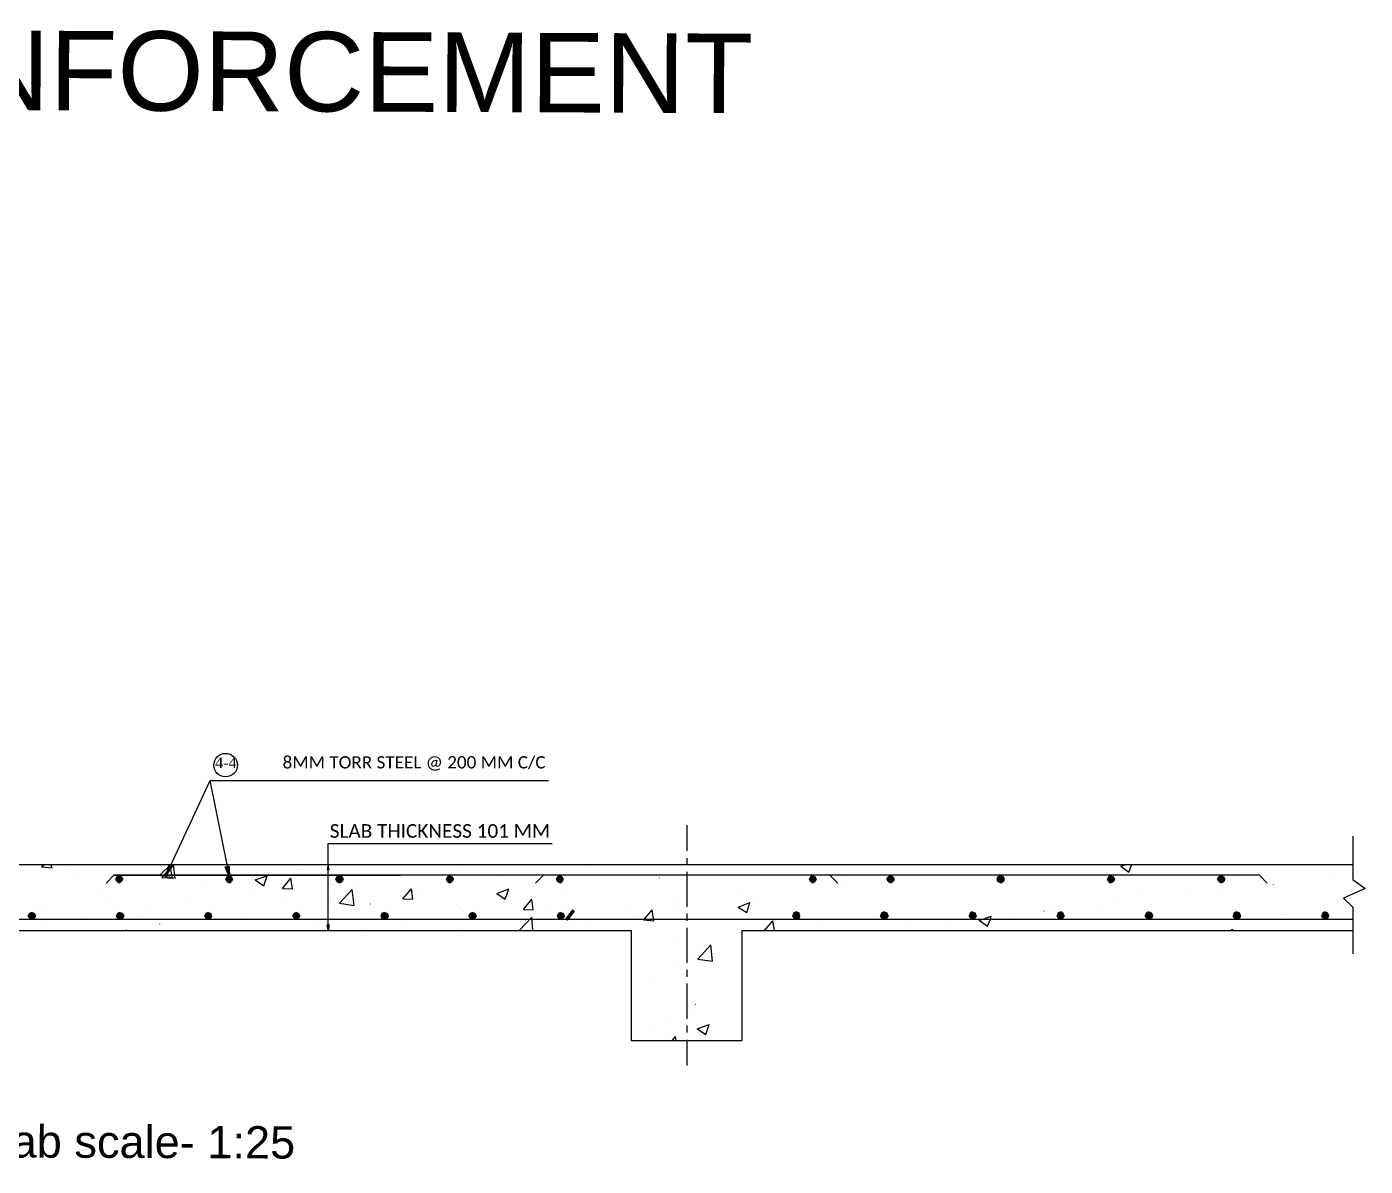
# Model space of a CAD drawing. Header units: inches. Extents: x -3102 to 105348, y -51805 to 114594.
# Drawn here: x 52108 to 68943, y 13744 to 28081 of the extents above; entities that cross this region are included whole.
import ezdxf

# ---------------------------------------------------------------- set-up
doc = ezdxf.new("R2010")
doc.units = ezdxf.units.IN
doc.header["$LTSCALE"] = 36
doc.header["$MEASUREMENT"] = 0
doc.linetypes.add('CENTER', pattern=[2, 1.25, -0.25, 0.25, -0.25])
doc.layers.get('0').update_dxf_attribs({"linetype": 'CENTER'})
doc.styles.add('Calibri$001', font='calibri.ttf', dxfattribs={"height": 1.789398})
doc.styles.get("Standard").update_dxf_attribs({"font": 'arial.ttf', "height": 1})
doc.styles.add('Times New Roman$001', font='times.ttf', dxfattribs={"height": 1.677132})

msp = doc.modelspace()

# ---------------------------------------------------------------- hatches: boundary and pattern name
at = {"true_color": 0x000007}
for points in [[(53938.622, 17524.688), (53859.69, 17404.574), (53900.872, 17541.847)], [(54652.443, 17517.824), (54659.307, 17377.119), (54604.397, 17510.961)], [(55884.47, 17476.642), (55911.925, 17476.642), (55898.198, 17541.847)], [(55884.47, 16779.981), (55911.925, 16779.981), (55898.198, 16711.344)]]:
    msp.add_hatch(color=7, dxfattribs=at).paths.add_polyline_path(points)
h = msp.add_hatch(color=7, dxfattribs=at)
h.paths.add_polyline_path([(53241.961, 17383.983), (53228.233, 17359.96), (53269.415, 17359.96)])
h.paths.add_polyline_path([(53228.233, 17359.96), (53269.415, 17359.96), (53241.961, 17325.642)])
h.paths.add_polyline_path([(53269.415, 17359.96), (53241.961, 17325.642), (53269.415, 17311.915)])
h = msp.add_hatch(color=7, dxfattribs=at)
h.paths.add_polyline_path([(53314.029, 17359.96), (53300.302, 17383.983), (53269.415, 17359.96)])
h.paths.add_polyline_path([(53300.302, 17383.983), (53269.415, 17359.96), (53269.415, 17397.71)])
h.paths.add_polyline_path([(53269.415, 17359.96), (53269.415, 17397.71), (53241.961, 17383.983)])
h = msp.add_hatch(color=7, dxfattribs=at)
h.paths.add_polyline_path([(53269.415, 17311.915), (53300.302, 17325.642), (53269.415, 17359.96)])
h.paths.add_polyline_path([(53300.302, 17325.642), (53269.415, 17359.96), (53314.029, 17359.96)])
h = msp.add_hatch(color=7, dxfattribs=at)
h.paths.add_polyline_path([(54624.988, 17383.983), (54611.261, 17359.96), (54659.307, 17359.96)])
h.paths.add_polyline_path([(54611.261, 17359.96), (54659.307, 17359.96), (54624.988, 17325.642)])
h.paths.add_polyline_path([(54659.307, 17359.96), (54624.988, 17325.642), (54659.307, 17311.915)])
h = msp.add_hatch(color=7, dxfattribs=at)
h.paths.add_polyline_path([(54697.057, 17359.96), (54683.33, 17383.983), (54659.307, 17359.96)])
h.paths.add_polyline_path([(54683.33, 17383.983), (54659.307, 17359.96), (54659.307, 17397.71)])
h.paths.add_polyline_path([(54659.307, 17359.96), (54659.307, 17397.71), (54624.988, 17383.983)])
h = msp.add_hatch(color=7, dxfattribs=at)
h.paths.add_polyline_path([(54659.307, 17311.915), (54683.33, 17325.642), (54659.307, 17359.96)])
h.paths.add_polyline_path([(54683.33, 17325.642), (54659.307, 17359.96), (54697.057, 17359.96)])
h = msp.add_hatch(color=7, dxfattribs=at)
h.paths.add_polyline_path([(56008.016, 17383.983), (55994.289, 17359.96), (56042.335, 17359.96)])
h.paths.add_polyline_path([(55994.289, 17359.96), (56042.335, 17359.96), (56008.016, 17325.642)])
h.paths.add_polyline_path([(56042.335, 17359.96), (56008.016, 17325.642), (56042.335, 17311.915)])
h = msp.add_hatch(color=7, dxfattribs=at)
h.paths.add_polyline_path([(56086.948, 17359.96), (56076.653, 17383.983), (56042.335, 17359.96)])
h.paths.add_polyline_path([(56076.653, 17383.983), (56042.335, 17359.96), (56042.335, 17397.71)])
h.paths.add_polyline_path([(56042.335, 17359.96), (56042.335, 17397.71), (56008.016, 17383.983)])
h = msp.add_hatch(color=7, dxfattribs=at)
h.paths.add_polyline_path([(56042.335, 17311.915), (56076.653, 17325.642), (56042.335, 17359.96)])
h.paths.add_polyline_path([(56076.653, 17325.642), (56042.335, 17359.96), (56086.948, 17359.96)])
h = msp.add_hatch(color=7, dxfattribs=at)
h.paths.add_polyline_path([(57397.908, 17383.983), (57387.612, 17359.96), (57425.362, 17359.96)])
h.paths.add_polyline_path([(57387.612, 17359.96), (57425.362, 17359.96), (57397.908, 17325.642)])
h.paths.add_polyline_path([(57425.362, 17359.96), (57397.908, 17325.642), (57425.362, 17311.915)])
h = msp.add_hatch(color=7, dxfattribs=at)
h.paths.add_polyline_path([(57473.408, 17359.96), (57459.681, 17383.983), (57425.362, 17359.96)])
h.paths.add_polyline_path([(57459.681, 17383.983), (57425.362, 17359.96), (57425.362, 17397.71)])
h.paths.add_polyline_path([(57425.362, 17359.96), (57425.362, 17397.71), (57397.908, 17383.983)])
h = msp.add_hatch(color=7, dxfattribs=at)
h.paths.add_polyline_path([(57425.362, 17311.915), (57459.681, 17325.642), (57425.362, 17359.96)])
h.paths.add_polyline_path([(57459.681, 17325.642), (57425.362, 17359.96), (57473.408, 17359.96)])
h = msp.add_hatch(color=7, dxfattribs=at)
h.paths.add_polyline_path([(58784.368, 17383.983), (58770.64, 17359.96), (58815.254, 17359.96)])
h.paths.add_polyline_path([(58770.64, 17359.96), (58815.254, 17359.96), (58784.368, 17325.642)])
h.paths.add_polyline_path([(58815.254, 17359.96), (58784.368, 17325.642), (58815.254, 17311.915)])
h = msp.add_hatch(color=7, dxfattribs=at)
h.paths.add_polyline_path([(58856.436, 17359.96), (58842.709, 17383.983), (58815.254, 17359.96)])
h.paths.add_polyline_path([(58842.709, 17383.983), (58815.254, 17359.96), (58815.254, 17397.71)])
h.paths.add_polyline_path([(58815.254, 17359.96), (58815.254, 17397.71), (58784.368, 17383.983)])
h = msp.add_hatch(color=7, dxfattribs=at)
h.paths.add_polyline_path([(58815.254, 17311.915), (58842.709, 17325.642), (58815.254, 17359.96)])
h.paths.add_polyline_path([(58842.709, 17325.642), (58815.254, 17359.96), (58856.436, 17359.96)])
h = msp.add_hatch(color=7, dxfattribs=at)
h.paths.add_polyline_path([(61965.675, 17383.983), (61951.947, 17359.96), (61993.129, 17359.96)])
h.paths.add_polyline_path([(61951.947, 17359.96), (61993.129, 17359.96), (61965.675, 17325.642)])
h.paths.add_polyline_path([(61993.129, 17359.96), (61965.675, 17325.642), (61993.129, 17311.915)])
h = msp.add_hatch(color=7, dxfattribs=at)
h.paths.add_polyline_path([(62037.743, 17359.96), (62024.016, 17383.983), (61993.129, 17359.96)])
h.paths.add_polyline_path([(62024.016, 17383.983), (61993.129, 17359.96), (61993.129, 17397.71)])
h.paths.add_polyline_path([(61993.129, 17359.96), (61993.129, 17397.71), (61965.675, 17383.983)])
h = msp.add_hatch(color=7, dxfattribs=at)
h.paths.add_polyline_path([(61993.129, 17311.915), (62024.016, 17325.642), (61993.129, 17359.96)])
h.paths.add_polyline_path([(62024.016, 17325.642), (61993.129, 17359.96), (62037.743, 17359.96)])
h = msp.add_hatch(color=7, dxfattribs=at)
h.paths.add_polyline_path([(62940.315, 17383.983), (62926.587, 17359.96), (62974.633, 17359.96)])
h.paths.add_polyline_path([(62926.587, 17359.96), (62974.633, 17359.96), (62940.315, 17325.642)])
h.paths.add_polyline_path([(62974.633, 17359.96), (62940.315, 17325.642), (62974.633, 17311.915)])
h = msp.add_hatch(color=7, dxfattribs=at)
h.paths.add_polyline_path([(63019.247, 17359.96), (63005.52, 17383.983), (62974.633, 17359.96)])
h.paths.add_polyline_path([(63005.52, 17383.983), (62974.633, 17359.96), (62974.633, 17397.71)])
h.paths.add_polyline_path([(62974.633, 17359.96), (62974.633, 17397.71), (62940.315, 17383.983)])
h = msp.add_hatch(color=7, dxfattribs=at)
h.paths.add_polyline_path([(62974.633, 17311.915), (63005.52, 17325.642), (62974.633, 17359.96)])
h.paths.add_polyline_path([(63005.52, 17325.642), (62974.633, 17359.96), (63019.247, 17359.96)])
h = msp.add_hatch(color=7, dxfattribs=at)
h.paths.add_polyline_path([(64323.343, 17383.983), (64313.047, 17359.96), (64357.661, 17359.96)])
h.paths.add_polyline_path([(64313.047, 17359.96), (64357.661, 17359.96), (64323.343, 17325.642)])
h.paths.add_polyline_path([(64357.661, 17359.96), (64323.343, 17325.642), (64357.661, 17311.915)])
h = msp.add_hatch(color=7, dxfattribs=at)
h.paths.add_polyline_path([(64402.275, 17359.96), (64391.979, 17383.983), (64357.661, 17359.96)])
h.paths.add_polyline_path([(64391.979, 17383.983), (64357.661, 17359.96), (64357.661, 17397.71)])
h.paths.add_polyline_path([(64357.661, 17359.96), (64357.661, 17397.71), (64323.343, 17383.983)])
h = msp.add_hatch(color=7, dxfattribs=at)
h.paths.add_polyline_path([(64357.661, 17311.915), (64391.979, 17325.642), (64357.661, 17359.96)])
h.paths.add_polyline_path([(64391.979, 17325.642), (64357.661, 17359.96), (64402.275, 17359.96)])
h = msp.add_hatch(color=7, dxfattribs=at)
h.paths.add_polyline_path([(65713.234, 17383.983), (65702.939, 17359.96), (65740.689, 17359.96)])
h.paths.add_polyline_path([(65702.939, 17359.96), (65740.689, 17359.96), (65713.234, 17325.642)])
h.paths.add_polyline_path([(65740.689, 17359.96), (65713.234, 17325.642), (65740.689, 17311.915)])
h = msp.add_hatch(color=7, dxfattribs=at)
h.paths.add_polyline_path([(65788.734, 17359.96), (65775.007, 17383.983), (65740.689, 17359.96)])
h.paths.add_polyline_path([(65775.007, 17383.983), (65740.689, 17359.96), (65740.689, 17397.71)])
h.paths.add_polyline_path([(65740.689, 17359.96), (65740.689, 17397.71), (65713.234, 17383.983)])
h = msp.add_hatch(color=7, dxfattribs=at)
h.paths.add_polyline_path([(65740.689, 17311.915), (65775.007, 17325.642), (65740.689, 17359.96)])
h.paths.add_polyline_path([(65775.007, 17325.642), (65740.689, 17359.96), (65788.734, 17359.96)])
h = msp.add_hatch(color=7, dxfattribs=at)
h.paths.add_polyline_path([(67099.694, 17383.983), (67085.967, 17359.96), (67130.58, 17359.96)])
h.paths.add_polyline_path([(67085.967, 17359.96), (67130.58, 17359.96), (67099.694, 17325.642)])
h.paths.add_polyline_path([(67130.58, 17359.96), (67099.694, 17325.642), (67130.58, 17311.915)])
h = msp.add_hatch(color=7, dxfattribs=at)
h.paths.add_polyline_path([(67178.626, 17359.96), (67164.899, 17383.983), (67130.58, 17359.96)])
h.paths.add_polyline_path([(67164.899, 17383.983), (67130.58, 17359.96), (67130.58, 17397.71)])
h.paths.add_polyline_path([(67130.58, 17359.96), (67130.58, 17397.71), (67099.694, 17383.983)])
h = msp.add_hatch(color=7, dxfattribs=at)
h.paths.add_polyline_path([(67130.58, 17311.915), (67164.899, 17325.642), (67130.58, 17359.96)])
h.paths.add_polyline_path([(67164.899, 17325.642), (67130.58, 17359.96), (67178.626, 17359.96)])
h = msp.add_hatch(color=7, dxfattribs=at)
h.paths.add_polyline_path([(52140.343, 16924.118), (52126.616, 16896.663), (52174.661, 16896.663)])
h.paths.add_polyline_path([(52126.616, 16896.663), (52174.661, 16896.663), (52140.343, 16865.776)])
h.paths.add_polyline_path([(52174.661, 16896.663), (52140.343, 16865.776), (52174.661, 16852.049)])
h = msp.add_hatch(color=7, dxfattribs=at)
h.paths.add_polyline_path([(52219.275, 16896.663), (52205.548, 16924.118), (52174.661, 16896.663)])
h.paths.add_polyline_path([(52205.548, 16924.118), (52174.661, 16896.663), (52174.661, 16937.845)])
h.paths.add_polyline_path([(52174.661, 16896.663), (52174.661, 16937.845), (52140.343, 16924.118)])
h = msp.add_hatch(color=7, dxfattribs=at)
h.paths.add_polyline_path([(52174.661, 16852.049), (52205.548, 16865.776), (52174.661, 16896.663)])
h.paths.add_polyline_path([(52205.548, 16865.776), (52174.661, 16896.663), (52219.275, 16896.663)])
h = msp.add_hatch(color=7, dxfattribs=at)
h.paths.add_polyline_path([(53248.824, 16924.118), (53235.097, 16896.663), (53279.711, 16896.663)])
h.paths.add_polyline_path([(53235.097, 16896.663), (53279.711, 16896.663), (53248.824, 16865.776)])
h.paths.add_polyline_path([(53279.711, 16896.663), (53248.824, 16865.776), (53279.711, 16852.049)])
h = msp.add_hatch(color=7, dxfattribs=at)
h.paths.add_polyline_path([(53327.756, 16896.663), (53314.029, 16924.118), (53279.711, 16896.663)])
h.paths.add_polyline_path([(53314.029, 16924.118), (53279.711, 16896.663), (53279.711, 16937.845)])
h.paths.add_polyline_path([(53279.711, 16896.663), (53279.711, 16937.845), (53248.824, 16924.118)])
h = msp.add_hatch(color=7, dxfattribs=at)
h.paths.add_polyline_path([(53279.711, 16852.049), (53314.029, 16865.776), (53279.711, 16896.663)])
h.paths.add_polyline_path([(53314.029, 16865.776), (53279.711, 16896.663), (53327.756, 16896.663)])
h = msp.add_hatch(color=7, dxfattribs=at)
h.paths.add_polyline_path([(54360.737, 16924.118), (54347.01, 16896.663), (54388.192, 16896.663)])
h.paths.add_polyline_path([(54347.01, 16896.663), (54388.192, 16896.663), (54360.737, 16865.776)])
h.paths.add_polyline_path([(54388.192, 16896.663), (54360.737, 16865.776), (54388.192, 16852.049)])
h = msp.add_hatch(color=7, dxfattribs=at)
h.paths.add_polyline_path([(54432.806, 16896.663), (54422.51, 16924.118), (54388.192, 16896.663)])
h.paths.add_polyline_path([(54422.51, 16924.118), (54388.192, 16896.663), (54388.192, 16937.845)])
h.paths.add_polyline_path([(54388.192, 16896.663), (54388.192, 16937.845), (54360.737, 16924.118)])
h = msp.add_hatch(color=7, dxfattribs=at)
h.paths.add_polyline_path([(54388.192, 16852.049), (54422.51, 16865.776), (54388.192, 16896.663)])
h.paths.add_polyline_path([(54422.51, 16865.776), (54388.192, 16896.663), (54432.806, 16896.663)])
h = msp.add_hatch(color=7, dxfattribs=at)
h.paths.add_polyline_path([(55469.219, 16924.118), (55455.492, 16896.663), (55500.105, 16896.663)])
h.paths.add_polyline_path([(55455.492, 16896.663), (55500.105, 16896.663), (55469.219, 16865.776)])
h.paths.add_polyline_path([(55500.105, 16896.663), (55469.219, 16865.776), (55500.105, 16852.049)])
h = msp.add_hatch(color=7, dxfattribs=at)
h.paths.add_polyline_path([(55541.287, 16896.663), (55527.56, 16924.118), (55500.105, 16896.663)])
h.paths.add_polyline_path([(55527.56, 16924.118), (55500.105, 16896.663), (55500.105, 16937.845)])
h.paths.add_polyline_path([(55500.105, 16896.663), (55500.105, 16937.845), (55469.219, 16924.118)])
h = msp.add_hatch(color=7, dxfattribs=at)
h.paths.add_polyline_path([(55500.105, 16852.049), (55527.56, 16865.776), (55500.105, 16896.663)])
h.paths.add_polyline_path([(55527.56, 16865.776), (55500.105, 16896.663), (55541.287, 16896.663)])
h = msp.add_hatch(color=7, dxfattribs=at)
h.paths.add_polyline_path([(56574.268, 16924.118), (56563.973, 16896.663), (56608.587, 16896.663)])
h.paths.add_polyline_path([(56563.973, 16896.663), (56608.587, 16896.663), (56574.268, 16865.776)])
h.paths.add_polyline_path([(56608.587, 16896.663), (56574.268, 16865.776), (56608.587, 16852.049)])
h = msp.add_hatch(color=7, dxfattribs=at)
h.paths.add_polyline_path([(56653.201, 16896.663), (56642.905, 16924.118), (56608.587, 16896.663)])
h.paths.add_polyline_path([(56642.905, 16924.118), (56608.587, 16896.663), (56608.587, 16937.845)])
h.paths.add_polyline_path([(56608.587, 16896.663), (56608.587, 16937.845), (56574.268, 16924.118)])
h = msp.add_hatch(color=7, dxfattribs=at)
h.paths.add_polyline_path([(56608.587, 16852.049), (56642.905, 16865.776), (56608.587, 16896.663)])
h.paths.add_polyline_path([(56642.905, 16865.776), (56608.587, 16896.663), (56653.201, 16896.663)])
h = msp.add_hatch(color=7, dxfattribs=at)
h.paths.add_polyline_path([(57682.75, 16924.118), (57669.022, 16896.663), (57717.068, 16896.663)])
h.paths.add_polyline_path([(57669.022, 16896.663), (57717.068, 16896.663), (57682.75, 16865.776)])
h.paths.add_polyline_path([(57717.068, 16896.663), (57682.75, 16865.776), (57717.068, 16852.049)])
h = msp.add_hatch(color=7, dxfattribs=at)
h.paths.add_polyline_path([(57761.682, 16896.663), (57747.955, 16924.118), (57717.068, 16896.663)])
h.paths.add_polyline_path([(57747.955, 16924.118), (57717.068, 16896.663), (57717.068, 16937.845)])
h.paths.add_polyline_path([(57717.068, 16896.663), (57717.068, 16937.845), (57682.75, 16924.118)])
h = msp.add_hatch(color=7, dxfattribs=at)
h.paths.add_polyline_path([(57717.068, 16852.049), (57747.955, 16865.776), (57717.068, 16896.663)])
h.paths.add_polyline_path([(57747.955, 16865.776), (57717.068, 16896.663), (57761.682, 16896.663)])
h = msp.add_hatch(color=7, dxfattribs=at)
h.paths.add_polyline_path([(58794.663, 16924.118), (58784.368, 16896.663), (58822.118, 16896.663)])
h.paths.add_polyline_path([(58784.368, 16896.663), (58822.118, 16896.663), (58794.663, 16865.776)])
h.paths.add_polyline_path([(58822.118, 16896.663), (58794.663, 16865.776), (58822.118, 16852.049)])
h = msp.add_hatch(color=7, dxfattribs=at)
h.paths.add_polyline_path([(58870.163, 16896.663), (58856.436, 16924.118), (58822.118, 16896.663)])
h.paths.add_polyline_path([(58856.436, 16924.118), (58822.118, 16896.663), (58822.118, 16937.845)])
h.paths.add_polyline_path([(58822.118, 16896.663), (58822.118, 16937.845), (58794.663, 16924.118)])
h = msp.add_hatch(color=7, dxfattribs=at)
h.paths.add_polyline_path([(58822.118, 16852.049), (58856.436, 16865.776), (58822.118, 16896.663)])
h.paths.add_polyline_path([(58856.436, 16865.776), (58822.118, 16896.663), (58870.163, 16896.663)])
h = msp.add_hatch(color=7, dxfattribs=at)
h.paths.add_polyline_path([(58887.322, 16858.913), (58907.913, 16845.186), (58973.118, 16968.731)])
h.paths.add_polyline_path([(58907.913, 16845.186), (58973.118, 16968.731), (58993.709, 16955.004)])
h = msp.add_hatch(color=7, dxfattribs=at)
h.paths.add_polyline_path([(61756.333, 16930.981), (61742.606, 16896.663), (61787.22, 16896.663)])
h.paths.add_polyline_path([(61742.606, 16896.663), (61787.22, 16896.663), (61756.333, 16865.776)])
h.paths.add_polyline_path([(61787.22, 16896.663), (61756.333, 16865.776), (61787.22, 16852.049)])
h = msp.add_hatch(color=7, dxfattribs=at)
h.paths.add_polyline_path([(61828.402, 16896.663), (61821.538, 16930.981), (61787.22, 16896.663)])
h.paths.add_polyline_path([(61821.538, 16930.981), (61787.22, 16896.663), (61787.22, 16944.709)])
h.paths.add_polyline_path([(61787.22, 16896.663), (61787.22, 16944.709), (61756.333, 16930.981)])
h = msp.add_hatch(color=7, dxfattribs=at)
h.paths.add_polyline_path([(61787.22, 16852.049), (61821.538, 16865.776), (61787.22, 16896.663)])
h.paths.add_polyline_path([(61821.538, 16865.776), (61787.22, 16896.663), (61828.402, 16896.663)])
h = msp.add_hatch(color=7, dxfattribs=at)
h.paths.add_polyline_path([(62861.383, 16930.981), (62847.655, 16896.663), (62895.701, 16896.663)])
h.paths.add_polyline_path([(62847.655, 16896.663), (62895.701, 16896.663), (62861.383, 16865.776)])
h.paths.add_polyline_path([(62895.701, 16896.663), (62861.383, 16865.776), (62895.701, 16852.049)])
h = msp.add_hatch(color=7, dxfattribs=at)
h.paths.add_polyline_path([(62940.315, 16896.663), (62926.587, 16930.981), (62895.701, 16896.663)])
h.paths.add_polyline_path([(62926.587, 16930.981), (62895.701, 16896.663), (62895.701, 16944.709)])
h.paths.add_polyline_path([(62895.701, 16896.663), (62895.701, 16944.709), (62861.383, 16930.981)])
h = msp.add_hatch(color=7, dxfattribs=at)
h.paths.add_polyline_path([(62895.701, 16852.049), (62926.587, 16865.776), (62895.701, 16896.663)])
h.paths.add_polyline_path([(62926.587, 16865.776), (62895.701, 16896.663), (62940.315, 16896.663)])
h = msp.add_hatch(color=7, dxfattribs=at)
h.paths.add_polyline_path([(63976.728, 16930.981), (63963, 16896.663), (64000.751, 16896.663)])
h.paths.add_polyline_path([(63963, 16896.663), (64000.751, 16896.663), (63976.728, 16865.776)])
h.paths.add_polyline_path([(64000.751, 16896.663), (63976.728, 16865.776), (64000.751, 16852.049)])
h = msp.add_hatch(color=7, dxfattribs=at)
h.paths.add_polyline_path([(64048.796, 16896.663), (64035.069, 16930.981), (64000.751, 16896.663)])
h.paths.add_polyline_path([(64035.069, 16930.981), (64000.751, 16896.663), (64000.751, 16944.709)])
h.paths.add_polyline_path([(64000.751, 16896.663), (64000.751, 16944.709), (63976.728, 16930.981)])
h = msp.add_hatch(color=7, dxfattribs=at)
h.paths.add_polyline_path([(64000.751, 16852.049), (64035.069, 16865.776), (64000.751, 16896.663)])
h.paths.add_polyline_path([(64035.069, 16865.776), (64000.751, 16896.663), (64048.796, 16896.663)])
h = msp.add_hatch(color=7, dxfattribs=at)
h.paths.add_polyline_path([(65081.777, 16930.981), (65068.05, 16896.663), (65116.096, 16896.663)])
h.paths.add_polyline_path([(65068.05, 16896.663), (65116.096, 16896.663), (65081.777, 16865.776)])
h.paths.add_polyline_path([(65116.096, 16896.663), (65081.777, 16865.776), (65116.096, 16852.049)])
h = msp.add_hatch(color=7, dxfattribs=at)
h.paths.add_polyline_path([(65153.846, 16896.663), (65140.118, 16930.981), (65116.096, 16896.663)])
h.paths.add_polyline_path([(65140.118, 16930.981), (65116.096, 16896.663), (65116.096, 16944.709)])
h.paths.add_polyline_path([(65116.096, 16896.663), (65116.096, 16944.709), (65081.777, 16930.981)])
h = msp.add_hatch(color=7, dxfattribs=at)
h.paths.add_polyline_path([(65116.096, 16852.049), (65140.118, 16865.776), (65116.096, 16896.663)])
h.paths.add_polyline_path([(65140.118, 16865.776), (65116.096, 16896.663), (65153.846, 16896.663)])
h = msp.add_hatch(color=7, dxfattribs=at)
h.paths.add_polyline_path([(66190.259, 16930.981), (66176.531, 16896.663), (66221.145, 16896.663)])
h.paths.add_polyline_path([(66176.531, 16896.663), (66221.145, 16896.663), (66190.259, 16865.776)])
h.paths.add_polyline_path([(66221.145, 16896.663), (66190.259, 16865.776), (66221.145, 16852.049)])
h = msp.add_hatch(color=7, dxfattribs=at)
h.paths.add_polyline_path([(66269.191, 16896.663), (66255.463, 16930.981), (66221.145, 16896.663)])
h.paths.add_polyline_path([(66255.463, 16930.981), (66221.145, 16896.663), (66221.145, 16944.709)])
h.paths.add_polyline_path([(66221.145, 16896.663), (66221.145, 16944.709), (66190.259, 16930.981)])
h = msp.add_hatch(color=7, dxfattribs=at)
h.paths.add_polyline_path([(66221.145, 16852.049), (66255.463, 16865.776), (66221.145, 16896.663)])
h.paths.add_polyline_path([(66255.463, 16865.776), (66221.145, 16896.663), (66269.191, 16896.663)])
h = msp.add_hatch(color=7, dxfattribs=at)
h.paths.add_polyline_path([(67295.308, 16930.981), (67281.581, 16896.663), (67329.627, 16896.663)])
h.paths.add_polyline_path([(67281.581, 16896.663), (67329.627, 16896.663), (67295.308, 16865.776)])
h.paths.add_polyline_path([(67329.627, 16896.663), (67295.308, 16865.776), (67329.627, 16852.049)])
h = msp.add_hatch(color=7, dxfattribs=at)
h.paths.add_polyline_path([(67374.24, 16896.663), (67360.513, 16930.981), (67329.627, 16896.663)])
h.paths.add_polyline_path([(67360.513, 16930.981), (67329.627, 16896.663), (67329.627, 16944.709)])
h.paths.add_polyline_path([(67329.627, 16896.663), (67329.627, 16944.709), (67295.308, 16930.981)])
h = msp.add_hatch(color=7, dxfattribs=at)
h.paths.add_polyline_path([(67329.627, 16852.049), (67360.513, 16865.776), (67329.627, 16896.663)])
h.paths.add_polyline_path([(67360.513, 16865.776), (67329.627, 16896.663), (67374.24, 16896.663)])
h = msp.add_hatch(color=7, dxfattribs=at)
h.paths.add_polyline_path([(68410.653, 16930.981), (68396.926, 16896.663), (68434.676, 16896.663)])
h.paths.add_polyline_path([(68396.926, 16896.663), (68434.676, 16896.663), (68410.653, 16865.776)])
h.paths.add_polyline_path([(68434.676, 16896.663), (68410.653, 16865.776), (68434.676, 16852.049)])
h = msp.add_hatch(color=7, dxfattribs=at)
h.paths.add_polyline_path([(68482.722, 16896.663), (68468.994, 16930.981), (68434.676, 16896.663)])
h.paths.add_polyline_path([(68468.994, 16930.981), (68434.676, 16896.663), (68434.676, 16944.709)])
h.paths.add_polyline_path([(68434.676, 16896.663), (68434.676, 16944.709), (68410.653, 16930.981)])
h = msp.add_hatch(color=7, dxfattribs=at)
h.paths.add_polyline_path([(68434.676, 16852.049), (68468.994, 16865.776), (68434.676, 16896.663)])
h.paths.add_polyline_path([(68468.994, 16865.776), (68434.676, 16896.663), (68482.722, 16896.663)])

# ---------------------------------------------------------------- linework, layer by layer
at = {"color": 1, "linetype": 'Continuous', "lineweight": -2}
for points in [[(53921.463, 17531.552), (54415.647, 18598.851), (54429.374, 18598.851), (58671.117, 18598.851)], [(54631.852, 17517.824), (54415.647, 18598.851), (54415.647, 18598.851)]]:
    msp.add_lwpolyline(points, dxfattribs=at)
at = {"color": 7, "linetype": 'Continuous', "lineweight": -2, "true_color": 0x000007}
for points in [[(60411.055, 18036.031), (60411.055, 17713.439), (60411.055, 17713.439)], [(55898.198, 17541.847), (55898.198, 17806.098), (58715.731, 17806.098)], [(52291.343, 17510.961), (52325.662, 17541.847), (52325.662, 17541.847)], [(52291.343, 17510.961), (52425.185, 17497.233), (52425.185, 17497.233)], [(52425.185, 17497.233), (52411.458, 17541.847), (52411.458, 17541.847)], [(53780.758, 17404.574), (53921.463, 17541.847), (53921.463, 17541.847)], [(53972.941, 17370.256), (53952.35, 17541.847), (53952.35, 17541.847)], [(60411.055, 17620.779), (60411.055, 17534.984), (60411.055, 17534.984)], [(65867.667, 17517.824), (65939.735, 17541.847), (65939.735, 17541.847)], [(65867.667, 17517.824), (65970.621, 17445.756), (65970.621, 17445.756)], [(65970.621, 17445.756), (66004.94, 17541.847), (66004.94, 17541.847)], [(53200.779, 17404.574), (53104.687, 17305.051), (53104.687, 17305.051)], [(67611.037, 17404.574), (60411.055, 17404.574), (56807.633, 17404.574), (53200.779, 17404.574), (56807.633, 17404.574)], [(53780.758, 17404.574), (53972.941, 17370.256), (53972.941, 17370.256)], [(53808.213, 17377.119), (53914.599, 17497.233), (53914.599, 17497.233)], [(53808.213, 17377.119), (53938.622, 17366.824), (53938.622, 17366.824)], [(53938.622, 17366.824), (53914.599, 17497.233), (53914.599, 17497.233)], [(54981.899, 17346.233), (55132.899, 17397.71), (55132.899, 17397.71)], [(54981.899, 17346.233), (55088.286, 17274.164), (55088.286, 17274.164)], [(55088.286, 17274.164), (55132.899, 17397.71), (55132.899, 17397.71)], [(55325.082, 17239.846), (55428.037, 17366.824), (55428.037, 17366.824)], [(55448.628, 17232.982), (55428.037, 17366.824), (55428.037, 17366.824)], [(55898.198, 16779.981), (55898.198, 17476.642), (55898.198, 17476.642)], [(58605.912, 17404.574), (58506.389, 17305.051), (58506.389, 17305.051)], [(60067.872, 17370.256), (60067.872, 17373.687), (60067.872, 17373.687)], [(60411.055, 17449.188), (60411.055, 17009.913), (60411.055, 17009.913)], [(62209.335, 17404.574), (62308.858, 17305.051), (62308.858, 17305.051)], [(67611.037, 17404.574), (67710.56, 17305.051), (67710.56, 17305.051)], [(55325.082, 17239.846), (55455.492, 17232.982), (55455.492, 17232.982)], [(56042.335, 17054.527), (56200.199, 17226.119), (56200.199, 17226.119)], [(56227.654, 17023.641), (56200.199, 17226.119), (56200.199, 17226.119)], [(56838.519, 17109.436), (56944.906, 17232.982), (56944.906, 17232.982)], [(56965.497, 17102.573), (56944.906, 17232.982), (56944.906, 17232.982)], [(58019.069, 17174.641), (58170.07, 17232.982), (58170.07, 17232.982)], [(58019.069, 17174.641), (58125.456, 17102.573), (58125.456, 17102.573)], [(58125.456, 17102.573), (58170.07, 17232.982), (58170.07, 17232.982)], [(67789.492, 17284.46), (67789.492, 17287.892), (67789.492, 17287.892)], [(56042.335, 17054.527), (56227.654, 17023.641), (56227.654, 17023.641)], [(56430.132, 17040.8), (56430.132, 17044.232), (56430.132, 17044.232)], [(56838.519, 17109.436), (56965.497, 17102.573), (56965.497, 17102.573)], [(58355.389, 16975.595), (58461.775, 17102.573), (58461.775, 17102.573)], [(58478.935, 16968.731), (58461.775, 17102.573), (58461.775, 17102.573)], [(61056.24, 17003.05), (61200.376, 17061.391), (61200.376, 17061.391)], [(61162.626, 16937.845), (61200.376, 17061.391), (61200.376, 17061.391)], [(37620.266, 16961.868), (37699.198, 16852.049), (58901.05, 16852.049)], [(58300.479, 16711.344), (58461.775, 16876.072), (58461.775, 16876.072)], [(58355.389, 16975.595), (58478.935, 16968.731), (58478.935, 16968.731)], [(58382.843, 16838.322), (58379.411, 16838.322), (58379.411, 16838.322)], [(58472.071, 16711.344), (58461.775, 16876.072), (58461.775, 16876.072)], [(58901.05, 16852.049), (68784.723, 16852.049), (68784.723, 16852.049)], [(59868.826, 16845.186), (59975.213, 16968.731), (59975.213, 16968.731)], [(59868.826, 16845.186), (59995.804, 16831.458), (59995.804, 16831.458)], [(59995.804, 16831.458), (59975.213, 16968.731), (59975.213, 16968.731)], [(60411.055, 16924.118), (60411.055, 16831.458), (60411.055, 16831.458)], [(61056.24, 17003.05), (61162.626, 16937.845), (61162.626, 16937.845)], [(64086.546, 16838.322), (64134.592, 16852.049), (64134.592, 16852.049)], [(64086.546, 16838.322), (64192.933, 16766.253), (64192.933, 16766.253)], [(64134.592, 16852.049), (64237.547, 16889.799), (64237.547, 16889.799)], [(64192.933, 16766.253), (64227.251, 16852.049), (64237.547, 16889.799)], [(64903.322, 16955.004), (64903.322, 16958.436), (64903.322, 16958.436)], [(53341.484, 16711.344), (53355.211, 16718.208), (53355.211, 16718.208)], [(53355.211, 16711.344), (53355.211, 16718.208), (53355.211, 16718.208)], [(53780.758, 16790.276), (53780.758, 16793.708), (53780.758, 16793.708)], [(60411.055, 16745.662), (60411.055, 16302.956), (60411.055, 16302.956)], [(61385.695, 16711.344), (61492.082, 16831.458), (61492.082, 16831.458)], [(61385.695, 16711.344), (61392.559, 16711.344), (61392.559, 16711.344)], [(61512.673, 16711.344), (61492.082, 16831.458), (61492.082, 16831.458)], [(67243.831, 16711.344), (67278.149, 16725.071), (67278.149, 16725.071)], [(67271.285, 16711.344), (67278.149, 16725.071), (67278.149, 16725.071)], [(60548.329, 16351.002), (60713.057, 16529.457), (60713.057, 16529.457)], [(60733.647, 16323.547), (60713.057, 16529.457), (60713.057, 16529.457)], [(60548.329, 16351.002), (60733.647, 16323.547), (60733.647, 16323.547)], [(60411.055, 16217.16), (60411.055, 16127.933), (60411.055, 16127.933)], [(60411.055, 16042.137), (60411.055, 15599.431), (60411.055, 15599.431)], [(60524.306, 15777.886), (60520.874, 15777.886), (60520.874, 15777.886)], [(60411.055, 15513.635), (60411.055, 15427.839), (60411.055, 15427.839)], [(60541.465, 15472.453), (60689.034, 15527.362), (60689.034, 15527.362)], [(60225.737, 15328.316), (60266.918, 15376.362), (60266.918, 15376.362)], [(60273.782, 15328.316), (60266.918, 15376.362), (60266.918, 15376.362)], [(60411.055, 15335.18), (60411.055, 15012.588), (60411.055, 15012.588)], [(60541.465, 15472.453), (60647.852, 15400.385), (60647.852, 15400.385)]]:
    msp.add_lwpolyline(points, dxfattribs=at)
at = {"color": 7, "linetype": 'Continuous', "lineweight": -2, "true_color": 0x000007, "elevation": 103.744}
for points in [[(68784.723, 17898.758), (68784.723, 17353.096), (68784.723, 17353.096)], [(37126.083, 17541.847), (68784.723, 17541.847), (68784.723, 17541.847)], [(68784.723, 17353.096), (68942.587, 17239.846), (68668.041, 17116.3), (68784.723, 17003.05)], [(68784.723, 17003.05), (68784.723, 16416.207), (68784.723, 16416.207)], [(37541.334, 16711.344), (59710.962, 16711.344), (59710.962, 16711.344)], [(59710.962, 16711.344), (59710.962, 15328.316), (59710.962, 15328.316)], [(61100.853, 16711.344), (68784.723, 16711.344), (68784.723, 16711.344)], [(61100.853, 16711.344), (61100.853, 15328.316), (61100.853, 15328.316)], [(60647.852, 15400.385), (60689.034, 15527.362), (60689.034, 15527.362)], [(59710.962, 15328.316), (61100.853, 15328.316), (61100.853, 15328.316)]]:
    msp.add_lwpolyline(points, dxfattribs=at)
at = {"color": 7, "linetype": 'Continuous', "lineweight": -2, "true_color": 0x000007}
for points in [[(52589.913, 17517.824), (52589.913, 17517.824)], [(53938.622, 17524.688), (53859.69, 17404.574), (53900.872, 17541.847)], [(54652.443, 17517.824), (54659.307, 17377.119), (54604.397, 17510.961)], [(55884.47, 17476.642), (55911.925, 17476.642), (55898.198, 17541.847)], [(59199.619, 17524.688), (59199.619, 17524.688)], [(63705.613, 17541.847), (63705.613, 17541.847)], [(52727.186, 17346.233), (52727.186, 17346.233)], [(53241.961, 17383.983), (53228.233, 17359.96), (53269.415, 17359.96)], [(53228.233, 17359.96), (53269.415, 17359.96), (53241.961, 17325.642)], [(53269.415, 17359.96), (53269.415, 17397.71), (53241.961, 17383.983)], [(53269.415, 17359.96), (53241.961, 17325.642), (53269.415, 17311.915)], [(53300.302, 17383.983), (53269.415, 17359.96), (53269.415, 17397.71)], [(53314.029, 17359.96), (53300.302, 17383.983), (53269.415, 17359.96)], [(53269.415, 17311.915), (53300.302, 17325.642), (53269.415, 17359.96)], [(53300.302, 17325.642), (53269.415, 17359.96), (53314.029, 17359.96)], [(53808.213, 17490.37), (53808.213, 17490.37)], [(54624.988, 17383.983), (54611.261, 17359.96), (54659.307, 17359.96)], [(54611.261, 17359.96), (54659.307, 17359.96), (54624.988, 17325.642)], [(54659.307, 17359.96), (54659.307, 17397.71), (54624.988, 17383.983)], [(54659.307, 17359.96), (54624.988, 17325.642), (54659.307, 17311.915)], [(54683.33, 17383.983), (54659.307, 17359.96), (54659.307, 17397.71)], [(54697.057, 17359.96), (54683.33, 17383.983), (54659.307, 17359.96)], [(54659.307, 17311.915), (54683.33, 17325.642), (54659.307, 17359.96)], [(54683.33, 17325.642), (54659.307, 17359.96), (54697.057, 17359.96)], [(55561.878, 17476.642), (55561.878, 17476.642)], [(56008.016, 17383.983), (55994.289, 17359.96), (56042.335, 17359.96)], [(55994.289, 17359.96), (56042.335, 17359.96), (56008.016, 17325.642)], [(56042.335, 17359.96), (56042.335, 17397.71), (56008.016, 17383.983)], [(56042.335, 17359.96), (56008.016, 17325.642), (56042.335, 17311.915)], [(56076.653, 17383.983), (56042.335, 17359.96), (56042.335, 17397.71)], [(56086.948, 17359.96), (56076.653, 17383.983), (56042.335, 17359.96)], [(56042.335, 17311.915), (56076.653, 17325.642), (56042.335, 17359.96)], [(56076.653, 17325.642), (56042.335, 17359.96), (56086.948, 17359.96)], [(57397.908, 17383.983), (57387.612, 17359.96), (57425.362, 17359.96)], [(57387.612, 17359.96), (57425.362, 17359.96), (57397.908, 17325.642)], [(57425.362, 17359.96), (57425.362, 17397.71), (57397.908, 17383.983)], [(57425.362, 17359.96), (57397.908, 17325.642), (57425.362, 17311.915)], [(57459.681, 17383.983), (57425.362, 17359.96), (57425.362, 17397.71)], [(57473.408, 17359.96), (57459.681, 17383.983), (57425.362, 17359.96)], [(57425.362, 17311.915), (57459.681, 17325.642), (57425.362, 17359.96)], [(57459.681, 17325.642), (57425.362, 17359.96), (57473.408, 17359.96)], [(57603.818, 17497.233), (57603.818, 17497.233)], [(58098.001, 17366.824), (58098.001, 17366.824)], [(58784.368, 17383.983), (58770.64, 17359.96), (58815.254, 17359.96)], [(58770.64, 17359.96), (58815.254, 17359.96), (58784.368, 17325.642)], [(58815.254, 17359.96), (58815.254, 17397.71), (58784.368, 17383.983)], [(58815.254, 17359.96), (58784.368, 17325.642), (58815.254, 17311.915)], [(58842.709, 17383.983), (58815.254, 17359.96), (58815.254, 17397.71)], [(58856.436, 17359.96), (58842.709, 17383.983), (58815.254, 17359.96)], [(58815.254, 17311.915), (58842.709, 17325.642), (58815.254, 17359.96)], [(58842.709, 17325.642), (58815.254, 17359.96), (58856.436, 17359.96)], [(61965.675, 17383.983), (61951.947, 17359.96), (61993.129, 17359.96)], [(61951.947, 17359.96), (61993.129, 17359.96), (61965.675, 17325.642)], [(61993.129, 17359.96), (61993.129, 17397.71), (61965.675, 17383.983)], [(61993.129, 17359.96), (61965.675, 17325.642), (61993.129, 17311.915)], [(62024.016, 17383.983), (61993.129, 17359.96), (61993.129, 17397.71)], [(62037.743, 17359.96), (62024.016, 17383.983), (61993.129, 17359.96)], [(61993.129, 17311.915), (62024.016, 17325.642), (61993.129, 17359.96)], [(62024.016, 17325.642), (61993.129, 17359.96), (62037.743, 17359.96)], [(62374.063, 17366.824), (62374.063, 17366.824)], [(62909.428, 17438.892), (62909.428, 17438.892)], [(62940.315, 17383.983), (62926.587, 17359.96), (62974.633, 17359.96)], [(62926.587, 17359.96), (62974.633, 17359.96), (62940.315, 17325.642)], [(62974.633, 17359.96), (62974.633, 17397.71), (62940.315, 17383.983)], [(62974.633, 17359.96), (62940.315, 17325.642), (62974.633, 17311.915)], [(63005.52, 17383.983), (62974.633, 17359.96), (62974.633, 17397.71)], [(63019.247, 17359.96), (63005.52, 17383.983), (62974.633, 17359.96)], [(62974.633, 17311.915), (63005.52, 17325.642), (62974.633, 17359.96)], [(63005.52, 17325.642), (62974.633, 17359.96), (63019.247, 17359.96)], [(63499.703, 17411.438), (63499.703, 17411.438)], [(64323.343, 17383.983), (64313.047, 17359.96), (64357.661, 17359.96)], [(64313.047, 17359.96), (64357.661, 17359.96), (64323.343, 17325.642)], [(64357.661, 17359.96), (64357.661, 17397.71), (64323.343, 17383.983)], [(64357.661, 17359.96), (64323.343, 17325.642), (64357.661, 17311.915)], [(64391.979, 17383.983), (64357.661, 17359.96), (64357.661, 17397.71)], [(64402.275, 17359.96), (64391.979, 17383.983), (64357.661, 17359.96)], [(64357.661, 17311.915), (64391.979, 17325.642), (64357.661, 17359.96)], [(64391.979, 17325.642), (64357.661, 17359.96), (64402.275, 17359.96)], [(65713.234, 17383.983), (65702.939, 17359.96), (65740.689, 17359.96)], [(65702.939, 17359.96), (65740.689, 17359.96), (65713.234, 17325.642)], [(65740.689, 17359.96), (65740.689, 17397.71), (65713.234, 17383.983)], [(65740.689, 17359.96), (65713.234, 17325.642), (65740.689, 17311.915)], [(65775.007, 17383.983), (65740.689, 17359.96), (65740.689, 17397.71)], [(65788.734, 17359.96), (65775.007, 17383.983), (65740.689, 17359.96)], [(65740.689, 17311.915), (65775.007, 17325.642), (65740.689, 17359.96)], [(65775.007, 17325.642), (65740.689, 17359.96), (65788.734, 17359.96)], [(67099.694, 17383.983), (67085.967, 17359.96), (67130.58, 17359.96)], [(67085.967, 17359.96), (67130.58, 17359.96), (67099.694, 17325.642)], [(67130.58, 17359.96), (67130.58, 17397.71), (67099.694, 17383.983)], [(67130.58, 17359.96), (67099.694, 17325.642), (67130.58, 17311.915)], [(67164.899, 17383.983), (67130.58, 17359.96), (67130.58, 17397.71)], [(67178.626, 17359.96), (67164.899, 17383.983), (67130.58, 17359.96)], [(67130.58, 17311.915), (67164.899, 17325.642), (67130.58, 17359.96)], [(67164.899, 17325.642), (67130.58, 17359.96), (67178.626, 17359.96)], [(67367.377, 17377.119), (67367.377, 17377.119)], [(68475.858, 17411.438), (68475.858, 17411.438)], [(53049.778, 17181.505), (53049.778, 17181.505)], [(54329.851, 17267.301), (54329.851, 17267.301)], [(55476.083, 17212.391), (55476.083, 17212.391)], [(56272.267, 17318.778), (56272.267, 17318.778)], [(57030.702, 17232.982), (57030.702, 17232.982)], [(61042.512, 17188.369), (61042.512, 17188.369)], [(62418.676, 17267.301), (62418.676, 17267.301)], [(67144.308, 17232.982), (67144.308, 17232.982)], [(67679.673, 17305.051), (67679.673, 17305.051)], [(53097.824, 17054.527), (53097.824, 17054.527)], [(54178.85, 17133.459), (54178.85, 17133.459)], [(54940.717, 17147.187), (54940.717, 17147.187)], [(55304.491, 17088.846), (55304.491, 17088.846)], [(55949.675, 17081.982), (55949.675, 17081.982)], [(58835.845, 17160.914), (58835.845, 17160.914)], [(59710.962, 17016.777), (59710.962, 17016.777)], [(60239.464, 17081.982), (60239.464, 17081.982)], [(61320.491, 17109.436), (61320.491, 17109.436)], [(65812.757, 17054.527), (65812.757, 17054.527)], [(66135.349, 17167.778), (66135.349, 17167.778)], [(66729.056, 17154.05), (66729.056, 17154.05)], [(52140.343, 16924.118), (52126.616, 16896.663), (52174.661, 16896.663)], [(52126.616, 16896.663), (52174.661, 16896.663), (52140.343, 16865.776)], [(52174.661, 16896.663), (52174.661, 16937.845), (52140.343, 16924.118)], [(52174.661, 16896.663), (52140.343, 16865.776), (52174.661, 16852.049)], [(52205.548, 16924.118), (52174.661, 16896.663), (52174.661, 16937.845)], [(52219.275, 16896.663), (52205.548, 16924.118), (52174.661, 16896.663)], [(52174.661, 16852.049), (52205.548, 16865.776), (52174.661, 16896.663)], [(52205.548, 16865.776), (52174.661, 16896.663), (52219.275, 16896.663)], [(52366.844, 16944.709), (52366.844, 16944.709)], [(52806.118, 16865.776), (52806.118, 16865.776)], [(53248.824, 16924.118), (53235.097, 16896.663), (53279.711, 16896.663)], [(53235.097, 16896.663), (53279.711, 16896.663), (53248.824, 16865.776)], [(53279.711, 16896.663), (53279.711, 16937.845), (53248.824, 16924.118)], [(53279.711, 16896.663), (53248.824, 16865.776), (53279.711, 16852.049)], [(53314.029, 16924.118), (53279.711, 16896.663), (53279.711, 16937.845)], [(53327.756, 16896.663), (53314.029, 16924.118), (53279.711, 16896.663)], [(53279.711, 16852.049), (53314.029, 16865.776), (53279.711, 16896.663)], [(53314.029, 16865.776), (53279.711, 16896.663), (53327.756, 16896.663)], [(53499.348, 16896.663), (53499.348, 16896.663)], [(53609.167, 16968.731), (53609.167, 16968.731)], [(54360.737, 16924.118), (54347.01, 16896.663), (54388.192, 16896.663)], [(54347.01, 16896.663), (54388.192, 16896.663), (54360.737, 16865.776)], [(54388.192, 16896.663), (54388.192, 16937.845), (54360.737, 16924.118)], [(54388.192, 16896.663), (54360.737, 16865.776), (54388.192, 16852.049)], [(54422.51, 16924.118), (54388.192, 16896.663), (54388.192, 16937.845)], [(54432.806, 16896.663), (54422.51, 16924.118), (54388.192, 16896.663)], [(54388.192, 16852.049), (54422.51, 16865.776), (54388.192, 16896.663)], [(54422.51, 16865.776), (54388.192, 16896.663), (54432.806, 16896.663)], [(54624.988, 16852.049), (54624.988, 16852.049)], [(54848.057, 16924.118), (54848.057, 16924.118)], [(55469.219, 16924.118), (55455.492, 16896.663), (55500.105, 16896.663)], [(55455.492, 16896.663), (55500.105, 16896.663), (55469.219, 16865.776)], [(55500.105, 16896.663), (55500.105, 16937.845), (55469.219, 16924.118)], [(55500.105, 16896.663), (55469.219, 16865.776), (55500.105, 16852.049)], [(55527.56, 16924.118), (55500.105, 16896.663), (55500.105, 16937.845)], [(55541.287, 16896.663), (55527.56, 16924.118), (55500.105, 16896.663)], [(55500.105, 16852.049), (55527.56, 16865.776), (55500.105, 16896.663)], [(55527.56, 16865.776), (55500.105, 16896.663), (55541.287, 16896.663)], [(56574.268, 16924.118), (56563.973, 16896.663), (56608.587, 16896.663)], [(56563.973, 16896.663), (56608.587, 16896.663), (56574.268, 16865.776)], [(56608.587, 16896.663), (56608.587, 16937.845), (56574.268, 16924.118)], [(56608.587, 16896.663), (56574.268, 16865.776), (56608.587, 16852.049)], [(56642.905, 16924.118), (56608.587, 16896.663), (56608.587, 16937.845)], [(56653.201, 16896.663), (56642.905, 16924.118), (56608.587, 16896.663)], [(56608.587, 16852.049), (56642.905, 16865.776), (56608.587, 16896.663)], [(56642.905, 16865.776), (56608.587, 16896.663), (56653.201, 16896.663)], [(57562.636, 16989.322), (57562.636, 16989.322)], [(57603.818, 16951.572), (57603.818, 16951.572)], [(57682.75, 16924.118), (57669.022, 16896.663), (57717.068, 16896.663)], [(57669.022, 16896.663), (57717.068, 16896.663), (57682.75, 16865.776)], [(57717.068, 16896.663), (57717.068, 16937.845), (57682.75, 16924.118)], [(57717.068, 16896.663), (57682.75, 16865.776), (57717.068, 16852.049)], [(57747.955, 16924.118), (57717.068, 16896.663), (57717.068, 16937.845)], [(57761.682, 16896.663), (57747.955, 16924.118), (57717.068, 16896.663)], [(57717.068, 16852.049), (57747.955, 16865.776), (57717.068, 16896.663)], [(57747.955, 16865.776), (57717.068, 16896.663), (57761.682, 16896.663)], [(58691.708, 16944.709), (58691.708, 16944.709)], [(58794.663, 16924.118), (58784.368, 16896.663), (58822.118, 16896.663)], [(58784.368, 16896.663), (58822.118, 16896.663), (58794.663, 16865.776)], [(58822.118, 16896.663), (58822.118, 16937.845), (58794.663, 16924.118)], [(58822.118, 16896.663), (58794.663, 16865.776), (58822.118, 16852.049)], [(58856.436, 16924.118), (58822.118, 16896.663), (58822.118, 16937.845)], [(58870.163, 16896.663), (58856.436, 16924.118), (58822.118, 16896.663)], [(58822.118, 16852.049), (58856.436, 16865.776), (58822.118, 16896.663)], [(58856.436, 16865.776), (58822.118, 16896.663), (58870.163, 16896.663)], [(58887.322, 16858.913), (58907.913, 16845.186), (58973.118, 16968.731)], [(58907.913, 16845.186), (58973.118, 16968.731), (58993.709, 16955.004)], [(59817.349, 16896.663), (59817.349, 16896.663)], [(60253.191, 16968.731), (60253.191, 16968.731)], [(60942.989, 16852.049), (60942.989, 16852.049)], [(61756.333, 16930.981), (61742.606, 16896.663), (61787.22, 16896.663)], [(61742.606, 16896.663), (61787.22, 16896.663), (61756.333, 16865.776)], [(61787.22, 16896.663), (61787.22, 16944.709), (61756.333, 16930.981)], [(61787.22, 16896.663), (61756.333, 16865.776), (61787.22, 16852.049)], [(61821.538, 16930.981), (61787.22, 16896.663), (61787.22, 16944.709)], [(61828.402, 16896.663), (61821.538, 16930.981), (61787.22, 16896.663)], [(61787.22, 16852.049), (61821.538, 16865.776), (61787.22, 16896.663)], [(61821.538, 16865.776), (61787.22, 16896.663), (61828.402, 16896.663)], [(62861.383, 16930.981), (62847.655, 16896.663), (62895.701, 16896.663)], [(62847.655, 16896.663), (62895.701, 16896.663), (62861.383, 16865.776)], [(62895.701, 16896.663), (62895.701, 16944.709), (62861.383, 16930.981)], [(62895.701, 16896.663), (62861.383, 16865.776), (62895.701, 16852.049)], [(62926.587, 16930.981), (62895.701, 16896.663), (62895.701, 16944.709)], [(62940.315, 16896.663), (62926.587, 16930.981), (62895.701, 16896.663)], [(62895.701, 16852.049), (62926.587, 16865.776), (62895.701, 16896.663)], [(62926.587, 16865.776), (62895.701, 16896.663), (62940.315, 16896.663)], [(63976.728, 16930.981), (63963, 16896.663), (64000.751, 16896.663)], [(63963, 16896.663), (64000.751, 16896.663), (63976.728, 16865.776)], [(64000.751, 16896.663), (64000.751, 16944.709), (63976.728, 16930.981)], [(64000.751, 16896.663), (63976.728, 16865.776), (64000.751, 16852.049)], [(64035.069, 16930.981), (64000.751, 16896.663), (64000.751, 16944.709)], [(64048.796, 16896.663), (64035.069, 16930.981), (64000.751, 16896.663)], [(64000.751, 16852.049), (64035.069, 16865.776), (64000.751, 16896.663)], [(64035.069, 16865.776), (64000.751, 16896.663), (64048.796, 16896.663)], [(64481.207, 16882.936), (64481.207, 16882.936)], [(64542.98, 16845.186), (64542.98, 16845.186)], [(65009.709, 16951.572), (65009.709, 16951.572)], [(65081.777, 16930.981), (65068.05, 16896.663), (65116.096, 16896.663)], [(65068.05, 16896.663), (65116.096, 16896.663), (65081.777, 16865.776)], [(65116.096, 16896.663), (65116.096, 16944.709), (65081.777, 16930.981)], [(65116.096, 16896.663), (65081.777, 16865.776), (65116.096, 16852.049)], [(65140.118, 16930.981), (65116.096, 16896.663), (65116.096, 16944.709)], [(65153.846, 16896.663), (65140.118, 16930.981), (65116.096, 16896.663)], [(65116.096, 16852.049), (65140.118, 16865.776), (65116.096, 16896.663)], [(65140.118, 16865.776), (65116.096, 16896.663), (65153.846, 16896.663)], [(65641.166, 17003.05), (65641.166, 17003.05)], [(66190.259, 16930.981), (66176.531, 16896.663), (66221.145, 16896.663)], [(66176.531, 16896.663), (66221.145, 16896.663), (66190.259, 16865.776)], [(66221.145, 16896.663), (66221.145, 16944.709), (66190.259, 16930.981)], [(66221.145, 16896.663), (66190.259, 16865.776), (66221.145, 16852.049)], [(66255.463, 16930.981), (66221.145, 16896.663), (66221.145, 16944.709)], [(66269.191, 16896.663), (66255.463, 16930.981), (66221.145, 16896.663)], [(66221.145, 16852.049), (66255.463, 16865.776), (66221.145, 16896.663)], [(66255.463, 16865.776), (66221.145, 16896.663), (66269.191, 16896.663)], [(67295.308, 16930.981), (67281.581, 16896.663), (67329.627, 16896.663)], [(67281.581, 16896.663), (67329.627, 16896.663), (67295.308, 16865.776)], [(67329.627, 16896.663), (67329.627, 16944.709), (67295.308, 16930.981)], [(67329.627, 16896.663), (67295.308, 16865.776), (67329.627, 16852.049)], [(67360.513, 16930.981), (67329.627, 16896.663), (67329.627, 16944.709)], [(67374.24, 16896.663), (67360.513, 16930.981), (67329.627, 16896.663)], [(67329.627, 16852.049), (67360.513, 16865.776), (67329.627, 16896.663)], [(67360.513, 16865.776), (67329.627, 16896.663), (67374.24, 16896.663)], [(67875.288, 16917.254), (67875.288, 16917.254)], [(68410.653, 16930.981), (68396.926, 16896.663), (68434.676, 16896.663)], [(68396.926, 16896.663), (68434.676, 16896.663), (68410.653, 16865.776)], [(68434.676, 16896.663), (68434.676, 16944.709), (68410.653, 16930.981)], [(68434.676, 16896.663), (68410.653, 16865.776), (68434.676, 16852.049)], [(68468.994, 16930.981), (68434.676, 16896.663), (68434.676, 16944.709)], [(68482.722, 16896.663), (68468.994, 16930.981), (68434.676, 16896.663)], [(68434.676, 16852.049), (68468.994, 16865.776), (68434.676, 16896.663)], [(68468.994, 16865.776), (68434.676, 16896.663), (68482.722, 16896.663)], [(52281.048, 16797.14), (52281.048, 16797.14)], [(55750.629, 16804.004), (55750.629, 16804.004)], [(55884.47, 16779.981), (55911.925, 16779.981), (55898.198, 16711.344)], [(56371.79, 16738.799), (56371.79, 16738.799)], [(56879.701, 16752.526), (56879.701, 16752.526)], [(57576.363, 16731.935), (57576.363, 16731.935)], [(59172.164, 16824.595), (59172.164, 16824.595)], [(62072.062, 16797.14), (62072.062, 16797.14)], [(63197.702, 16752.526), (63197.702, 16752.526)], [(60260.055, 16615.253), (60260.055, 16615.253)], [(60489.987, 16357.866), (60489.987, 16357.866)], [(60232.6, 16272.07), (60232.6, 16272.07)], [(59975.213, 16114.206), (59975.213, 16114.206)], [(59930.599, 15527.362), (59930.599, 15527.362)], [(60205.146, 15565.113), (60205.146, 15565.113)], [(60483.124, 15650.908), (60483.124, 15650.908)]]:
    msp.add_lwpolyline(points, close=True, dxfattribs=at)
at = {"color": 7, "linetype": 'Continuous', "lineweight": -2, "true_color": 0x000007, "elevation": 103.744}
msp.add_lwpolyline([(63671.295, 16745.662), (63671.295, 16745.662)], close=True, dxfattribs=at)
at = {"color": 7, "linetype": 'Continuous', "lineweight": -2, "true_color": 0x000007}
msp.add_open_spline([(54758.83, 18791.034), (54758.83, 18873.398), (54690.193, 18938.602), (54607.829, 18938.602), (54607.829, 18938.602), (54525.465, 18938.602), (54460.261, 18873.398), (54460.261, 18791.034), (54460.261, 18791.034), (54460.261, 18708.67), (54525.465, 18643.465), (54607.829, 18643.465), (54607.829, 18643.465), (54690.193, 18643.465), (54758.83, 18708.67), (54758.83, 18791.034)], degree=3, knots=[0, 0, 0, 0, 0.0625, 0.0625, 0.0625, 0.062501, 0.125, 0.125, 0.125, 0.125001, 0.1875, 0.1875, 0.1875, 0.187501, 1, 1, 1, 1], dxfattribs=at)

# ---------------------------------------------------------------- texts
at = {"color": 7, "true_color": 0x000007, "style": 'Times New Roman$001'}
msp.add_text('4-4', height=133.4938, dxfattribs=at).set_placement((54477.42, 18754.349))
at = {"color": 1, "style": 'Calibri$001'}
for s, height, p in [('       8MM TORR STEEL @ 200 MM C/C', 154.5785, (54944.149, 18748.829)), ('SLAB THICKNESS 101 MM', 171.27538, (55918.789, 17876.858))]:
    msp.add_text(s, height=height, dxfattribs=at).set_placement(p)
at = {"layer": 'Defpoints', "lineweight": 0, "ltscale": 30}
for s, height, p in [('BOTTOM REINFORCEMENT', 1000, (42693.173, 27070.913)), ('Typical reinforcement arrangement of slab scale- 1:25', 406.44747, (41914.093, 13897.101))]:
    msp.add_text(s, height=height, rotation=359.758943, dxfattribs=at).set_placement(p)

doc.saveas('drawing.dxf')
